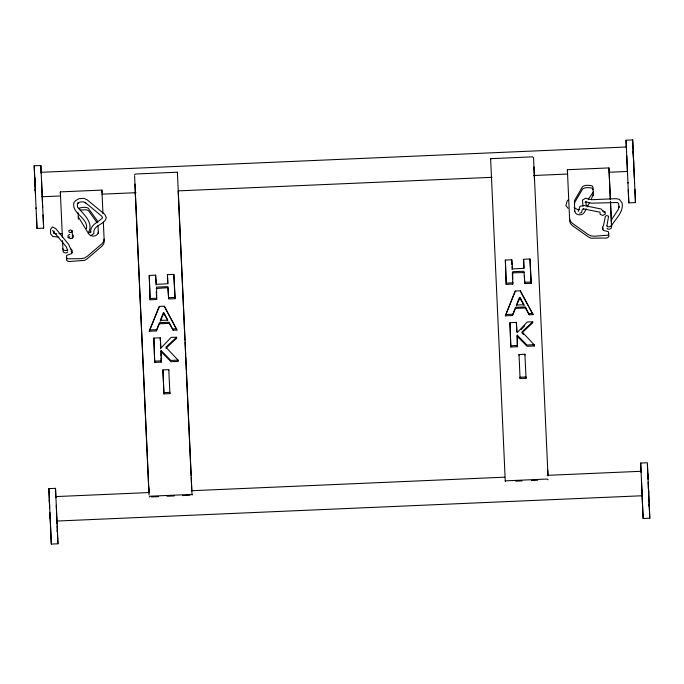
<?xml version="1.0" encoding="UTF-8"?>
<svg xmlns="http://www.w3.org/2000/svg" width="684" height="684" viewBox="0 0 684 684"><rect width="100%" height="100%" fill="white"/><g stroke="black" fill="none" stroke-linecap="round" stroke-linejoin="round"><path stroke-width="1.03" d="M168.777 369.651L169.923 393.633L163.946 393.89L162.92 369.907L168.777 369.651L168.871 370.463M520.062 378.5L520.071 377.235L525.928 376.978L526.039 378.235L520.062 378.5L519.036 354.509L524.893 354.252L524.987 355.064M162.92 369.907L163.946 393.89M515.266 291.042L505.356 315.828L512.419 315.529L515.497 308.407L525.38 307.98L529.262 314.794L533.092 314.631L520.404 290.82L515.266 291.042L505.356 315.828M519.011 355.321L519.036 354.509M165.981 348.336L176.797 338.058L176.54 337.255L171.205 337.332L161.005 348.045L160.261 337.802L153.84 338.084L154.704 362.409L161.253 362.118L161.133 350.559L170.846 360.434L178.045 360.126L178.327 361.383L170.983 361.699L161.073 351.627L160.979 356.022M517.369 346.728L517.249 335.16L526.962 345.035L534.161 344.727L534.443 345.984L527.099 346.301L517.189 336.229L517.369 346.728L510.82 347.01L509.956 322.686L516.377 322.412L517.121 332.646L527.321 321.942L532.656 321.856L532.913 322.66L522.037 332.826M156.645 299.489L156.619 287.075L167.862 286.673L168.64 298.968L175.19 298.686L173.847 274.387L167.426 274.66L167.751 283.766L156.491 284.33L155.661 275.173L149.24 275.447L150.095 299.772L156.645 299.489L156.277 291.478M161.073 351.627L161.133 350.559M512.761 284.091L512.735 271.676L523.978 271.274L524.756 283.569L531.306 283.287L529.963 258.988L523.542 259.27L523.867 268.367L512.607 268.932L511.777 259.775L505.356 260.057L506.211 284.373L512.761 284.091L512.667 282.09M517.189 336.229L517.249 335.16M156.303 330.919L159.406 322.668L169.093 322.249L173.146 330.192L176.976 330.03L164.288 306.218L159.15 306.441L149.24 331.227L156.303 330.919L159.381 323.797L169.264 323.37L173.146 330.192M512.419 315.529L515.522 307.27L525.406 306.945L529.262 314.794M160.261 337.802L160.278 340.649M516.377 322.412L516.668 331.33M155.576 275.985L155.661 275.173M511.777 259.775L511.871 264.597M574.415 203.96L575.039 201.891L582.657 188.895C585.35 187.074 589.257 187.519 592.267 188.22L593.079 189.553M154.704 362.409L153.84 338.084M510.82 347.01L509.956 322.686M603.485 225.523L605.357 216.4L606.605 215.503L608.606 216.221L606.888 225.823M150.095 299.772L149.24 275.447M506.211 284.373L505.356 260.057M104.122 239.101L103.6 241.614L101.899 243.803L87.03 256.517L84.397 258.039L81.242 258.672L67.494 258.826L66.382 257.74L66.69 255.354L71.546 253.619L72.239 252.225L72.153 250.404L71.127 248.95M593.31 194.359L591.036 199.642M98.308 232.064L97.675 234.108L95.794 235.629L93.204 236.177L90.639 235.612L88.852 234.082L78.292 216.888M156.14 288.477L168.025 287.707L168.589 297.967M578.339 211.356L579.946 206.294L583.897 205.516L601.048 208.988L604.365 212.681M149.24 331.227L159.124 307.244M160.287 321.258L163.741 313.571L167.571 320.026M516.394 305.859L519.857 298.173L524.183 305.517M66.784 257.688L66.476 260.074L67.588 261.16L69.315 261.527L84.491 260.373L87.124 258.851L101.984 246.137L103.694 243.949L104.216 241.435L103.344 222.061M88.424 232.415C94.238 222.651 82.944 213.707 77.523 207.107L77.326 203.815L78.113 202.917L77.377 203.558L79.84 202.079L83.286 201.78L85.714 202.892L85.004 202.353L101.873 216.289L102.566 217.863C98.197 222.309 89.784 224.848 90.621 232.671L90.844 231.389L88.219 233.253M72.213 230.893L71.41 232.466L69.264 232.389L68.742 230.764L70.563 229.841L72.213 230.893L72.495 238.126M586.265 208.757L584.358 212.408L582.708 214.083L580.212 214.87L577.578 214.537L575.56 213.186L574.757 211.202M587.214 206.936L589.599 202.378M603.356 225.686L602.467 227.225L602.553 229.046L603.365 230.371L608.358 231.679L608.88 234.031L607.879 235.211L594.165 236.237L590.967 235.877L588.206 234.586L572.243 223.215L570.345 221.18L569.601 218.726M602.561 229.559L603.45 228.02M67.605 249.446L67.083 250.335L65.502 250.626L63.732 250.113L62.919 248.788M67.69 251.78L67.177 252.67L65.596 252.96L63.826 252.447L63.014 251.122L62.535 240.588M611.12 220.445L618.396 209.244L619.123 206.235L618.806 207.56L618.687 203.917L617.601 202.515L591.301 203.191L585.846 201.78L585.102 202.404M611.068 226.472C615.121 219.008 623.876 212.399 622.098 202.943L619.328 199.318L616.104 198.676L591.421 199.719M588.3 199.215L593.507 191.785M134.551 174.839L135.594 174.018L177.404 172.206L192.067 495.173M149.18 497.02L150.224 496.199L192.033 494.395M521.08 329.679L524.628 325.823M568.66 199.54L567.181 201.002L565.865 205.542L568.088 208.295M176.54 337.255L165.887 347.224L178.045 360.126M532.656 321.856L522.003 331.826L534.161 344.727M90.664 235.749L93.896 233.466C92.614 224.762 105.045 225.01 106.268 217.623L104.849 214.434L87.167 199.822L83.781 198.283L78.882 198.702L75.599 200.677L73.966 202.524C71.119 213.519 88.381 217.521 86.483 228.601M69.725 234.45L68.041 235.305L68.161 237.63L70.803 238.673L73.325 237.391L73.205 235.065M68.135 237.639L69.811 236.784M78.66 208.346C81.601 207.389 85.457 206.611 88.287 208.192L97.06 220.47L97.872 222.48M579.733 213.126L581.545 212.562L582.358 209.218L583.76 208.945M579.28 209.706L578.142 209.826L574.056 207.679M34.2 165.802L40.852 165.511L43.631 228.165L36.979 228.456L34.2 165.802L34.969 184.817M626.305 147.231L626.04 140.211L632.683 139.929L635.462 202.584L628.818 202.874L627.262 167.323M490.659 159.449L490.625 158.671L532.434 156.858L533.537 157.594L547.995 475.927M567.464 172.043L567.378 169.709L608.94 167.913L610.367 199.523M60.431 194.222L60.337 191.888L101.899 190.092L102.959 213.536M60.329 195.975L42.211 196.753L41.553 180.995M101.899 194.171L136.013 192.7M178.644 190.853L492.027 177.31M533.597 175.514L567.703 174.035M609.273 172.24L627.399 171.462L626.741 155.695M80.464 210.014L86.287 209.766L88.381 210.527L97.154 222.804M58.944 233.723L62.124 233.586M58.833 237.143L52.702 236.442L50.659 233.894L50.513 229.516L52.343 226.917L55.789 228.67L68.699 244.419L71.17 250.173M150.283 298.498L156.704 298.215M168.469 297.711L174.89 297.429L175.19 298.686M506.399 283.099L512.82 282.817M524.585 282.312L531.006 282.03L531.306 283.287M172.898 328.936L176.652 328.773M505.579 314.546L512.496 314.255M529.014 313.537L532.768 313.375M149.463 329.944L156.38 329.645M154.883 361.126L161.304 360.853M510.999 345.728L517.42 345.454M163.955 392.633L169.812 392.377L169.923 393.633M49.599 506.074L48.863 488.624L55.507 488.333L56.738 515.249M641.036 471.78L640.694 463.042L647.346 462.752L648.663 492.831L648.398 486.589M149.659 492.531L55.857 496.584L55.934 497.67M191.229 490.736L504.604 477.184M547.243 475.346L641.045 471.293L641.122 472.37M505.288 481.63L505.254 480.852L547.063 479.039L548.175 479.775M151.301 496.935L158.62 496.618M166.982 496.251L174.292 495.934M182.662 495.575L189.972 495.259M515.736 481.177L522.012 480.903M531.417 480.501L537.692 480.228M48.863 488.624L51.317 544.071L57.96 543.789L56.781 516.386M642.079 495.635L643.148 518.489L649.8 518.198L648.526 488.641M56.832 233.817L54.823 233.526L53.651 232.056L54.104 233.663L54.019 230.978M583.538 208.936L599.252 212.023M602.57 210.757L605.195 211.826L605.289 214.152L602.749 215.426L600.125 214.357L600.03 212.031M590.241 199.574L585.658 198.206L582.452 200.087L583.05 206.32M52.6 230.551L66.126 246.642L67.742 250.481M522.097 332.937L523.551 334.467M532.99 344.454L534.443 345.984M586.692 205.191L586.017 204.439L585.957 201.703M606.913 225.874L607.512 226.712L609.111 226.874L610.829 226.207L611.522 224.814L610.47 201.635M607.007 228.208L607.606 229.046L609.205 229.208L610.923 228.542L611.616 227.148L610.461 201.857M71.221 251.284L72.248 252.738M608.452 234.013L608.974 236.365L607.965 237.545L606.28 238.049L591.053 238.212L588.3 236.921L572.337 225.549L570.439 223.514L569.695 221.06L567.378 169.709M520.977 292.547L528.048 305.432M529.057 307.27L533.092 314.631M176.976 330.03L164.288 306.218M524.252 272.557L512.35 272.822L512.53 279.081M167.426 274.66L167.939 283.492M520.404 290.82L520.473 291.623M626.39 148.077L626.322 146.992L41.134 172.291L41.202 173.377M649.8 518.198L648.124 482.032M57.96 543.789L57.131 526.047M626.04 140.211L627.237 166.665M640.694 463.042L643.148 518.489M633.256 153.13L633.179 151.609L633.777 165.041M634.521 182.218L634.538 182.799L634.419 180.072M649.184 504.963L649.159 504.476L649.227 506.263L649.201 505.587M627.878 182.508L627.895 183.09L627.861 182.474M42.664 207.38L42.151 196.146M57.353 530.545L57.328 530.066L57.396 531.844L57.362 531.169M34.773 179.003L34.696 177.472L35.286 190.913L35.217 189.382M647.902 475.662L647.816 473.952L648.047 479.322M49.419 501.534L49.334 499.824L49.359 500.483M50.094 516.993L50.18 518.703L49.915 512.461M633.649 163.168L632.683 139.929M633.743 165.28L634.316 177.96M641.831 489.906L641.917 491.813M610.367 199.754L608.94 167.913M593.361 195.675L592.985 187.219L592.173 185.886C589.163 185.184 585.256 184.748 582.571 186.561L574.432 200.72L574.748 211.407M529.963 258.988L531.006 282.03M523.688 260.065L524.055 268.094M524.389 275.558L524.756 283.569M524.893 354.252L526.039 378.235M511.965 266.606L512.102 269.616M490.625 158.671L505.254 480.852M178.165 190.922L179.473 219.718M179.55 221.565L184.945 340.273M185.031 342.12L185.629 355.21M185.706 357.057L186.304 370.147M186.381 371.993L191.101 475.765M191.178 477.603L191.776 490.702M173.847 274.387L174.89 297.429M160.415 343.693L160.646 348.763M161.065 358.057L161.253 362.118M155.619 276.986L155.986 285.014M134.594 175.865L149.095 495.105M135.278 192.649L148.898 492.557M98.017 225.677L98.351 233.329M78.104 212.801L78.386 219.222M60.337 191.888L62.389 237.194M56.9 520.926L57.037 524.004M35.303 189.913L35.483 194.008M647.962 478.142L647.406 464.436M634.923 189.288L635.462 202.584M641.464 479.988L642.122 495.755L56.934 521.046L56.276 505.288M628.271 189.579L628.818 202.874M43.083 214.87L43.631 228.165M50.043 514.505L51.317 544.071M49.368 501.415L49.641 507.904M36.432 215.161L36.979 228.456M547.739 470.164L547.944 475.423M533.956 166.819L534.503 180.499M177.404 172.206L177.438 172.984M148.744 487.41L148.958 492.668M134.97 184.064L135.56 198.796M101.899 190.092L101.993 192.426M55.849 497.08L55.507 488.333M41.117 172.53L40.852 165.511M163.296 312.87L160.295 320.36L167.777 320.215L164.075 312.836L163.296 312.87M519.413 297.472L516.411 304.97L523.893 304.816L520.191 297.437L519.413 297.472M36.038 208.09L36.055 208.671L36.03 208.056"/></g></svg>
